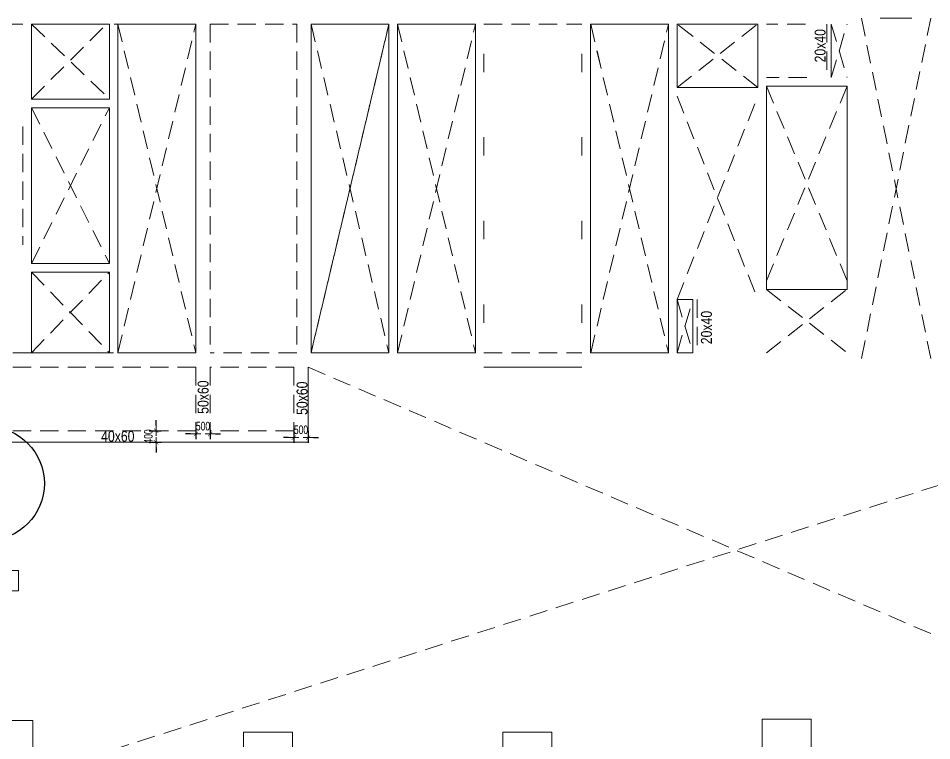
# Model space of a CAD drawing. Header units: millimetres. Extents: x 40 to 217000, y 40 to 90716.
# Drawn here: x 46040 to 77736, y 38849 to 63900 of the extents above; entities that cross this region are included whole.
import ezdxf
from ezdxf.enums import TextEntityAlignment as Align

# ---------------------------------------------------------------- set-up
doc = ezdxf.new("R2010")
doc.units = ezdxf.units.MM
doc.header["$MEASUREMENT"] = 0
doc.header["$PDMODE"] = 1
doc.linetypes.add('DASHED2', pattern=[9.525, 6.35, -3.175])
doc.linetypes.add('HIDDEN2', pattern=[4.7625, 3.175, -1.5875])
doc.layers.get('Defpoints').update_dxf_attribs({"lineweight": 9})
doc.layers.add('Kich thuoc dam diml', color=230, linetype='Continuous', plot=False)
doc.layers.add('NDC. KT Dam', color=42, linetype='Continuous')
for name, color, linetype, lineweight in [('NDC_S_BEAM', 3, 'HIDDEN2', 20), ('NDC_S_DIM', 1, 'Continuous', 15), ('NDC_S_OPENING', 9, 'DASHED2', 13), ('NDC_S_SLAB', 2, 'Continuous', 20)]:
    doc.layers.add(name, color=color, linetype=linetype, lineweight=lineweight)
doc.styles.add('ARIAL', font='arial.ttf', dxfattribs={"width": 0.8})
doc.styles.add('NDC_DIM', font='', dxfattribs={"width": 0.75})
doc.styles.get('NDC_DIM').set_extended_font_data('Dotum')
doc.dimstyles.new('NDC_dim_100', dxfattribs={"dimscale": 120, "dimtxt": 2.5, "dimasz": 1.5, "dimexe": 1.5, "dimexo": 2.5, "dimgap": 1, "dimtad": 1, "dimdec": 0, "dimzin": 0, "dimdsep": 46, "dimtxsty": 'NDC_DIM', "dimblk": 'DIMMARK', "dimcen": 0.09, "dimdle": 1.2, "dimclrd": 1, "dimclre": 1, "dimclrt": 3, "dimadec": 0, "dimazin": 0, "dimtfac": 1, "dimtdec": 0, "dimtix": 1, "dimtofl": 0, "dimtmove": 0, "dimatfit": 3, "dimfxl": 0, "dimtolj": 1, "dimtzin": 0, "dimarcsym": 0})

# ---------------------------------------------------------------- blocks, each defined once
blk = doc.blocks.new('DIMMARK')
at = {"layer": 'NDC_S_DIM', "color": 1}
blk.add_line((-1.5, 0), (1, 0), dxfattribs=at)
at = {"layer": 'NDC_S_DIM', "color": 2, "const_width": 0.1}
blk.add_lwpolyline([(-0.42, -0.42), (0.42, 0.42)], dxfattribs=at)
blk = doc.blocks.new('*D1433')
at = {"layer": 'Defpoints', "color": 0, "transparency": 16777216}
for p in [(50278, 49600), (50823, 49600), (50278, 49200)]:
    blk.add_point(p, dxfattribs=at)
at = {"layer": 'Kich thuoc dam diml', "color": 1, "lineweight": -2, "transparency": 16777216}
for p, q in [((50823, 49780), (50823, 49960)), ((50583, 49600), (51003, 49600)), ((50583, 49200), (51003, 49200)), ((50823, 49020), (50823, 48840))]:
    blk.add_line(p, q, dxfattribs=at)
at = {"layer": 'Kich thuoc dam diml', "color": 1, "lineweight": -2, "transparency": 16777216, "xscale": 180, "yscale": 180, "zscale": 180}
for p, rotation in [((50823, 49600), 270), ((50823, 49200), 90)]:
    blk.add_blockref('DIMMARK', p, dxfattribs=dict(at, rotation=rotation))
at = {"layer": 'Kich thuoc dam diml', "color": 3, "transparency": 16777216, "insert": (50553, 49400), "char_height": 300, "attachment_point": 5, "rotation": 90, "style": 'NDC_DIM'}
blk.add_mtext('\\A1;400', dxfattribs=at)
blk = doc.blocks.new('*D1434')
at = {"layer": 'Defpoints', "color": 0, "transparency": 16777216}
for p in [(52200, 49935), (52700, 49935), (52700, 49486)]:
    blk.add_point(p, dxfattribs=at)
at = {"layer": 'Kich thuoc dam diml', "color": 1, "lineweight": -2, "transparency": 16777216}
for p, q in [((52020, 49486), (51840, 49486)), ((52200, 49635), (52200, 49306)), ((52700, 49635), (52700, 49306)), ((52880, 49486), (53060, 49486))]:
    blk.add_line(p, q, dxfattribs=at)
at = {"layer": 'Kich thuoc dam diml', "color": 1, "lineweight": -2, "transparency": 16777216, "xscale": 180, "yscale": 180, "zscale": 180}
blk.add_blockref('DIMMARK', (52200, 49486), dxfattribs=at)
at = {"layer": 'Kich thuoc dam diml', "color": 1, "lineweight": -2, "transparency": 16777216, "xscale": 180, "yscale": 180, "zscale": 180, "rotation": 180}
blk.add_blockref('DIMMARK', (52700, 49486), dxfattribs=at)
at = {"layer": 'Kich thuoc dam diml', "color": 3, "transparency": 16777216, "insert": (52450, 49756), "char_height": 300, "attachment_point": 5, "style": 'NDC_DIM'}
blk.add_mtext('\\A1;500', dxfattribs=at)
blk = doc.blocks.new('*D1435')
at = {"layer": 'Defpoints', "color": 0, "transparency": 16777216}
for p in [(55600, 49948), (56100, 49948), (56100, 49360)]:
    blk.add_point(p, dxfattribs=at)
at = {"layer": 'Kich thuoc dam diml', "color": 1, "lineweight": -2, "transparency": 16777216}
for p, q in [((55600, 49600), (55600, 49180)), ((56100, 49600), (56100, 49180)), ((55420, 49360), (55240, 49360)), ((56280, 49360), (56460, 49360))]:
    blk.add_line(p, q, dxfattribs=at)
at = {"layer": 'Kich thuoc dam diml', "color": 1, "lineweight": -2, "transparency": 16777216, "xscale": 180, "yscale": 180, "zscale": 180}
blk.add_blockref('DIMMARK', (55600, 49360), dxfattribs=at)
at = {"layer": 'Kich thuoc dam diml', "color": 1, "lineweight": -2, "transparency": 16777216, "xscale": 180, "yscale": 180, "zscale": 180, "rotation": 180}
blk.add_blockref('DIMMARK', (56100, 49360), dxfattribs=at)
at = {"layer": 'Kich thuoc dam diml', "color": 3, "transparency": 16777216, "insert": (55850, 49630), "char_height": 300, "attachment_point": 5, "style": 'NDC_DIM'}
blk.add_mtext('\\A1;500', dxfattribs=at)

msp = doc.modelspace()

# ---------------------------------------------------------------- linework, layer by layer
at = {"layer": 'Kich thuoc dam diml'}
msp.add_circle((44979.6, 47768.7), 1966.9, dxfattribs=at)
at = {"layer": 'NDC_S_BEAM', "ltscale": 200}
for p, q in [((40800, 63700), (52200, 63700)), ((52700, 63700), (52700, 52300)), ((52700, 63700), (55700, 63700)), ((55700, 63700), (55700, 52300)), ((73350, 63700), (72000, 63700)), ((74100, 63700), (74100, 61850)), ((46499.2, 62935), (46499.2, 61741.2)), ((65900, 63050), (65900, 61650)), ((62200, 62671.9), (62200, 62028.1)), ((65600, 62671.9), (65600, 62028.1)), ((73400, 61850), (72000, 61850)), ((46200, 60150), (46200, 56050)), ((62200, 59771.9), (62200, 59128.1)), ((65600, 59771.9), (65600, 59128.1)), ((62200, 56871.9), (62200, 56228.1)), ((65600, 56871.9), (65600, 56228.1)), ((62200, 53971.9), (62200, 53328.1)), ((65600, 53971.9), (65600, 53328.1)), ((69600, 54150), (69600, 52300)), ((69600, 54150), (69600, 52300)), ((52200, 52300), (43900, 52300)), ((55700, 52300), (52700, 52300)), ((62200, 52300), (65600, 52300)), ((52200, 51800), (45050, 51800)), ((52200, 51800), (52200, 49600)), ((52700, 51800), (52700, 49600)), ((55600, 51800), (52700, 51800)), ((55600, 51800), (55600, 49600)), ((52200, 49600), (45050, 49600)), ((55600, 49600), (52700, 49600))]:
    msp.add_line(p, q, dxfattribs=at)
for points in [[(62200, 63700), (65600, 63700)], [(65900, 63700), (68300, 63700)], [(68450, 63700), (68599.2, 63700)], [(70497.7, 63700), (71600, 63700)]]:
    msp.add_lwpolyline(points, dxfattribs=at)
at = {"layer": 'NDC_S_OPENING', "ltscale": 100}
for p, q in [((75299.2, 63900), (77700, 52100)), ((75300, 52100), (77700, 63900)), ((46499.2, 63700), (49199.2, 61100)), ((46500, 61100), (49106.9, 63700)), ((49500, 52300), (52200, 63700)), ((49500, 63700), (52200, 52300)), ((56200, 63700), (58900, 52300)), ((56200, 63700), (58900, 52300)), ((56200.8, 52300), (58900, 63700)), ((58900, 63700), (56200.8, 52300)), ((59200, 52300), (61900, 63696.6)), ((59200.8, 52300), (61900.8, 63700)), ((59200.8, 63700), (61900.8, 52300)), ((59200.8, 63700), (61900, 52303.4)), ((65901.6, 52300), (68600.8, 63700)), ((65901.6, 63700), (68600.8, 52300)), ((65901.6, 63700), (68599.2, 52300)), ((65901.6, 52300), (68600.8, 63700)), ((68900, 61500), (71700, 63700)), ((71700, 61500), (68900, 63700)), ((74250, 61850), (74800, 63700)), ((74250, 63700), (74800, 61850)), ((74799.2, 54800), (71999.2, 61551.7)), ((71999.2, 54800), (74799.2, 61551.7)), ((68900, 61200), (71700, 54150)), ((68900, 54150), (71700, 61200)), ((46500, 60800), (49200, 55400)), ((46500, 55400), (49200, 60800)), ((46500, 52300), (49200, 55100)), ((46500, 55100), (49200, 52300)), ((72000, 54500), (74800, 52300)), ((72000, 52300), (74800, 54500)), ((68900, 52300), (69450, 54150)), ((68900, 54150), (69450, 52300)), ((56100, 51800), (89200, 37650.1)), ((46550, 37650.4), (89200, 51300))]:
    msp.add_line(p, q, dxfattribs=at)
at = {"layer": 'NDC_S_SLAB'}
for p, q in [((75950, 63900), (77050, 63900)), ((74250, 63700), (74250, 61850)), ((69450, 54150), (69450, 52300)), ((62200, 51800), (65600, 51800))]:
    msp.add_line(p, q, dxfattribs=at)
for points in [[(46500, 63700), (49200, 63700), (49200, 61100), (46500, 61100)], [(52200, 63700), (49500, 63700), (49500, 52300), (52200, 52300)], [(56200, 63700), (58900, 63700), (58900, 52300), (56200, 52300)], [(61900, 52300), (59200, 52300), (59200, 63700), (61900, 63700)], [(65900, 52300), (68599.2, 52300), (68599.2, 63700), (65900, 63700)], [(68900, 63700), (71700, 63700), (71700, 61500), (68900, 61500)], [(74799.2, 54500), (72000, 54500), (72000, 61550), (74799.2, 61550)], [(49200, 60800), (46500, 60800), (46500, 55400), (49200, 55400)], [(49200, 55100), (46500, 55100), (46500, 52300), (49200, 52300)], [(69450, 54150), (68900, 54150), (68900, 52300), (69450, 52300)]]:
    msp.add_lwpolyline(points, close=True, dxfattribs=at)
msp.add_lwpolyline([(56100, 51800), (56100, 49200), (45050, 49200), (45050, 44750), (46050, 44750), (46050, 44050), (45050, 44050), (45050, 39550), (46550, 39550), (46550, 37650.4), (53850, 37648.2), (53850, 39150), (55550, 39150), (55550, 37648.2), (62850, 37648.2), (62850, 39150), (64550, 39150), (64550, 37650), (71850, 37650), (71850, 39600), (73550, 39600), (73550, 37650), (82271.4, 37650)], dxfattribs=at)

# ---------------------------------------------------------------- texts
at = {"layer": 'NDC. KT Dam', "style": 'ARIAL', "width": 0.8}
for s, p in [('20x40', (73863.2, 62948.3)), ('20x40', (69918.8, 53176.7)), ('50x60', (52453.3, 50762.7)), ('50x60', (55887.6, 50725.1))]:
    msp.add_text(s, height=380, rotation=90, dxfattribs=at).set_placement(p, align=Align.MIDDLE_CENTER)
msp.add_text('40x60', height=380, dxfattribs=at).set_placement((49493.4, 49406.3), align=Align.MIDDLE_CENTER)

# ---------------------------------------------------------------- dimensions: what is measured, and where the dimension line sits
at = {"layer": 'Kich thuoc dam diml'}
dim = msp.add_linear_dim(base=(50823.4, 49600), p1=(50277.5, 49200), p2=(50277.5, 49600), angle=90, dimstyle='NDC_dim_100', override={"dimfxl": 2}, dxfattribs=at)
dim.commit()
dim.dimension.update_dxf_attribs({"geometry": '*D1433', "text_midpoint": (50553.4, 49400)})
for base, p1, p2, picture, middle in [((52700, 49485.7), (52200, 49935.2), (52700, 49935.2), '*D1434', (52450, 49755.7)), ((56100, 49359.9), (55600, 49947.9), (56100, 49947.9), '*D1435', (55850, 49629.9))]:
    dim = msp.add_linear_dim(base=base, p1=p1, p2=p2, dimstyle='NDC_dim_100', override={"dimfxl": 2}, dxfattribs=at)
    dim.commit()
    dim.dimension.update_dxf_attribs({"geometry": picture, "text_midpoint": middle})

doc.saveas('drawing.dxf')
